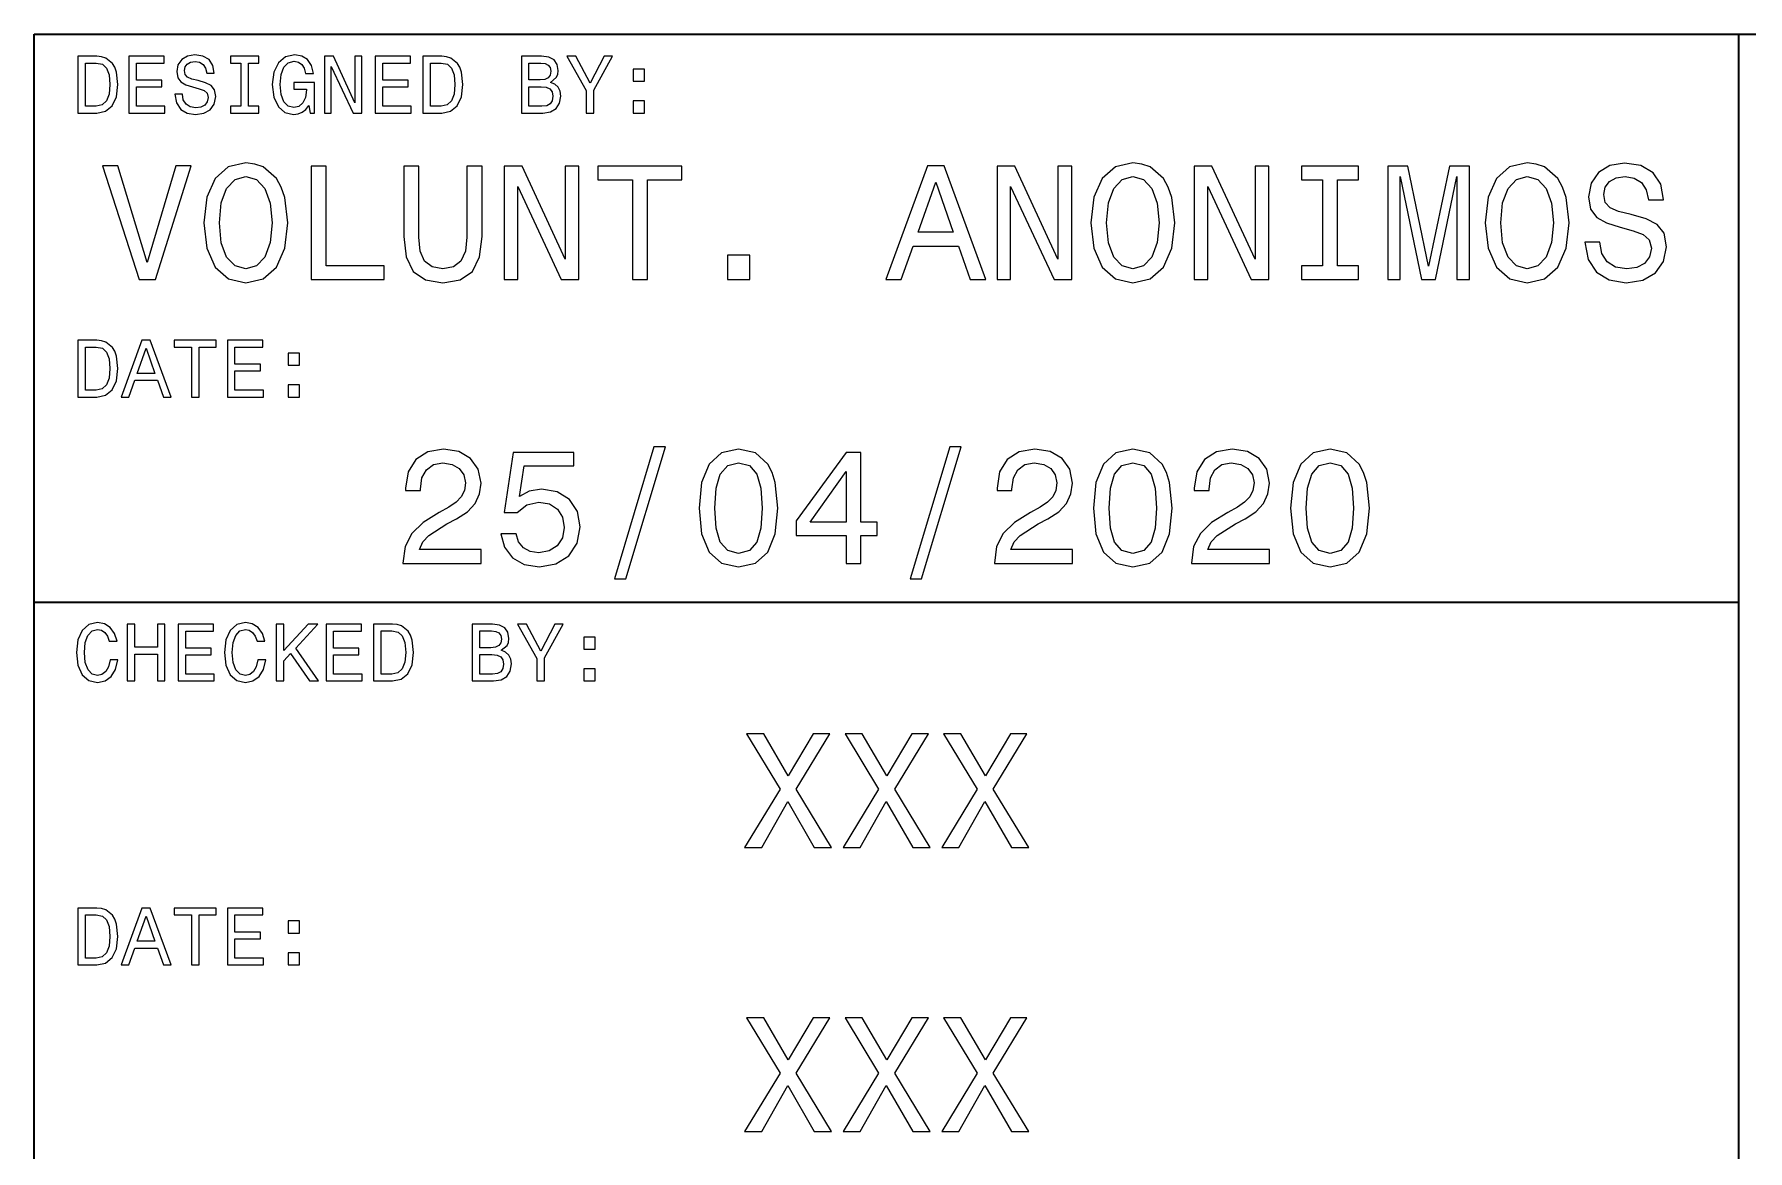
# Model space of a CAD drawing. Extents: x 0 to 420, y 0 to 297.
# Drawn here: x 220 to 265.24, y 40.51 to 70 of the extents above; entities that cross this region are included whole.
import ezdxf

# ---------------------------------------------------------------- set-up
doc = ezdxf.new("R2010")
doc.units = 0

msp = doc.modelspace()

# ---------------------------------------------------------------- linework, layer by layer
at = {"color": 7, "lineweight": 35}
for p, q in [((220, 10), (220, 70)), ((220, 70), (410, 70)), ((265, 14), (265, 70)), ((220, 55), (265, 55))]:
    msp.add_line(p, q, dxfattribs=at)
at = {"color": 7, "lineweight": 13}
for points in [[(221.648422, 69.418587), (221.149139, 69.418587), (221.149139, 67.918587), (221.648422, 67.918587), (221.884003, 67.966141), (222.059082, 68.110947), (222.167145, 68.346542), (222.206055, 68.668587), (222.171463, 68.997116), (222.128235, 69.126801), (222.067719, 69.230545), (221.892654, 69.371033), (221.778091, 69.405617)], [(221.633286, 69.239189), (221.797546, 69.206772), (221.909943, 69.107346), (221.976944, 68.930115), (221.998566, 68.668587), (221.974777, 68.415703), (221.907776, 68.238472), (221.793228, 68.132561), (221.633286, 68.097984), (221.350143, 68.097984), (221.350143, 69.239189)], [(222.497833, 67.918587), (223.448853, 67.918587), (223.448853, 68.100143), (222.696686, 68.100143), (222.696686, 68.60807), (223.366714, 68.60807), (223.366714, 68.78746), (222.696686, 68.78746), (222.696686, 69.23703), (223.431549, 69.23703), (223.431549, 69.418587), (222.497833, 69.418587)], [(223.911377, 68.413544), (223.714691, 68.413544), (223.757919, 68.184441), (223.865997, 68.015846), (224.032425, 67.914261), (224.257202, 67.877518), (224.479828, 67.912102), (224.646255, 68.007202), (224.752167, 68.156342), (224.791061, 68.353027), (224.758652, 68.530258), (224.667862, 68.644814), (224.520889, 68.720459), (224.324203, 68.776657), (224.155624, 68.817719), (224.045395, 68.865273), (223.982712, 68.934441), (223.963257, 69.042503), (223.982712, 69.139771), (224.03891, 69.213257), (224.125366, 69.26297), (224.244232, 69.280258), (224.36528, 69.258644), (224.460373, 69.200287), (224.523056, 69.103027), (224.553314, 68.971184), (224.75, 68.971184), (224.75, 68.975502), (224.715424, 69.178673), (224.613831, 69.329971), (224.453888, 69.425072), (224.237747, 69.457489), (224.043228, 69.425072), (223.891937, 69.33429), (223.794662, 69.193802), (223.760086, 69.012245), (223.788177, 68.850143), (223.870316, 68.739914), (224, 68.666428), (224.177231, 68.610229), (224.35231, 68.560516), (224.484146, 68.51297), (224.564117, 68.443802), (224.592224, 68.331413), (224.566284, 68.216858), (224.499283, 68.130402), (224.39769, 68.07637), (224.265854, 68.059074), (224.118881, 68.082855), (224.006485, 68.152016), (223.935165, 68.264404)], [(225.454605, 68.100143), (225.177948, 68.100143), (225.177948, 67.918587), (225.930115, 67.918587), (225.930115, 68.100143), (225.653458, 68.100143), (225.653458, 69.23703), (225.930115, 69.23703), (225.930115, 69.418587), (225.177948, 69.418587), (225.177948, 69.23703), (225.454605, 69.23703)], [(227.250717, 68.119598), (227.28746, 67.918587), (227.395538, 67.918587), (227.395538, 68.729103), (226.848709, 68.729103), (226.848709, 68.545387), (227.185883, 68.545387), (227.185883, 68.532417), (227.159943, 68.333572), (227.090775, 68.1866), (226.984863, 68.093658), (226.853027, 68.0634), (226.706055, 68.102303), (226.591492, 68.219017), (226.518005, 68.411385), (226.492081, 68.675072), (226.515854, 68.9366), (226.58934, 69.12896), (226.706055, 69.245674), (226.863831, 69.286743), (226.971909, 69.265129), (227.060516, 69.204613), (227.125366, 69.103027), (227.162109, 68.966858), (227.376083, 68.966858), (227.319885, 69.174347), (227.213974, 69.329971), (227.064835, 69.425072), (226.876801, 69.459656), (226.630402, 69.405617), (226.444519, 69.247841), (226.325653, 68.999275), (226.284576, 68.668587), (226.325653, 68.335732), (226.444519, 68.087173), (226.619598, 67.92939), (226.840057, 67.877518), (226.963257, 67.894814), (227.073486, 67.938042), (227.168594, 68.013687)], [(227.663544, 67.918587), (227.842941, 67.918587), (227.842941, 69.148415), (228.417862, 67.918587), (228.649139, 67.918587), (228.649139, 69.418587), (228.467575, 69.418587), (228.467575, 68.188759), (227.899139, 69.418587), (227.663544, 69.418587)], [(229.003601, 67.918587), (229.954605, 67.918587), (229.954605, 68.100143), (229.202454, 68.100143), (229.202454, 68.60807), (229.872482, 68.60807), (229.872482, 68.78746), (229.202454, 68.78746), (229.202454, 69.23703), (229.937317, 69.23703), (229.937317, 69.418587), (229.003601, 69.418587)], [(230.756485, 69.418587), (230.257202, 69.418587), (230.257202, 67.918587), (230.756485, 67.918587), (230.992081, 67.966141), (231.167145, 68.110947), (231.275223, 68.346542), (231.314117, 68.668587), (231.279541, 68.997116), (231.236313, 69.126801), (231.175797, 69.230545), (231.000717, 69.371033), (230.886169, 69.405617)], [(230.741348, 69.239189), (230.905624, 69.206772), (231.018005, 69.107346), (231.085022, 68.930115), (231.106628, 68.668587), (231.082855, 68.415703), (231.015854, 68.238472), (230.901291, 68.132561), (230.741348, 68.097984), (230.458221, 68.097984), (230.458221, 69.239189)], [(233.631119, 68.729103), (233.782425, 68.854469), (233.82132, 68.938759), (233.83429, 69.042503), (233.806198, 69.204613), (233.721909, 69.321327), (233.585739, 69.392647), (233.395538, 69.418587), (232.861679, 69.418587), (232.861679, 67.918587), (233.425797, 67.918587), (233.626801, 67.948845), (233.77594, 68.03746), (233.868881, 68.177956), (233.901291, 68.368156), (233.881851, 68.495674), (233.829971, 68.601585), (233.745682, 68.67939)], [(233.354462, 68.796112), (233.060516, 68.796112), (233.060516, 69.239189), (233.371765, 69.239189), (233.48848, 69.226227), (233.570602, 69.187317), (233.620316, 69.120316), (233.637604, 69.020889), (233.618164, 68.921471), (233.566284, 68.852303), (233.477661, 68.809074)], [(234.77449, 67.918587), (234.77449, 68.525932), (235.267288, 69.420746), (235.042511, 69.420746), (234.672913, 68.709656), (234.298996, 69.420746), (234.059082, 69.420746), (234.573486, 68.51297), (234.573486, 67.918587)], [(235.814117, 68.757202), (236.112396, 68.757202), (236.112396, 69.079247), (235.814117, 69.079247)], [(233.402023, 68.097984), (233.060516, 68.097984), (233.060516, 68.614555), (233.382568, 68.614555), (233.518738, 68.599426), (233.615997, 68.554031), (233.674347, 68.476227), (233.693802, 68.363831), (233.674347, 68.244957), (233.620316, 68.162827), (233.529541, 68.113113)], [(235.814117, 67.918587), (236.112396, 67.918587), (236.112396, 68.240631), (235.814117, 68.240631)], [(223.734863, 66.524498), (222.982697, 63.969738), (222.208923, 66.524498), (221.798264, 66.524498), (222.766571, 63.520172), (223.198837, 63.520172), (224.145523, 66.524498)], [(224.47406, 65.020172), (224.551865, 64.345818), (224.776657, 63.848701), (225.126801, 63.541786), (225.585007, 63.438038), (226.038895, 63.541786), (226.393372, 63.848701), (226.613831, 64.345818), (226.695953, 65.020172), (226.613831, 65.690201), (226.518723, 65.962532), (226.393372, 66.187317), (226.038895, 66.494232), (225.822754, 66.572044), (225.585007, 66.602303), (225.122467, 66.494232), (224.772324, 66.191643), (224.551865, 65.694527)], [(227.309784, 63.520172), (229.237747, 63.520172), (229.237747, 63.883286), (227.707489, 63.883286), (227.707489, 66.520172), (227.309784, 66.520172)], [(229.75647, 64.661385), (229.817001, 64.12104), (230.007202, 63.736309), (230.327087, 63.51585), (230.789612, 63.438038), (231.247833, 63.51585), (231.567719, 63.736309), (231.757919, 64.116714), (231.822754, 64.661385), (231.822754, 66.520172), (231.420746, 66.520172), (231.420746, 64.639771), (231.381836, 64.272331), (231.265121, 64.008644), (231.066284, 63.853024), (230.789612, 63.801151), (230.504318, 63.853024), (230.305466, 64.008644), (230.188751, 64.268013), (230.154175, 64.639771), (230.154175, 66.520172), (229.75647, 66.520172)], [(232.406342, 63.520172), (232.765121, 63.520172), (232.765121, 65.979828), (233.914978, 63.520172), (234.377518, 63.520172), (234.377518, 66.520172), (234.014404, 66.520172), (234.014404, 64.060516), (232.877518, 66.520172), (232.406342, 66.520172)], [(235.79538, 63.520172), (236.193085, 63.520172), (236.193085, 66.157059), (237.100861, 66.157059), (237.100861, 66.520172), (234.883286, 66.520172), (234.883286, 66.157059), (235.79538, 66.157059)], [(242.48703, 63.520172), (242.88472, 63.520172), (243.200287, 64.402016), (244.39769, 64.402016), (244.713257, 63.520172), (245.119598, 63.520172), (244.021606, 66.524498), (243.580688, 66.524498)], [(245.417862, 63.520172), (245.776657, 63.520172), (245.776657, 65.979828), (246.926514, 63.520172), (247.389038, 63.520172), (247.389038, 66.520172), (247.02594, 66.520172), (247.02594, 64.060516), (245.889038, 66.520172), (245.417862, 66.520172)], [(247.894806, 65.020172), (247.972626, 64.345818), (248.197403, 63.848701), (248.547546, 63.541786), (249.005768, 63.438038), (249.459656, 63.541786), (249.814117, 63.848701), (250.034576, 64.345818), (250.116714, 65.020172), (250.034576, 65.690201), (249.939484, 65.962532), (249.814117, 66.187317), (249.459656, 66.494232), (249.243515, 66.572044), (249.005768, 66.602303), (248.543228, 66.494232), (248.193085, 66.191643), (247.972626, 65.694527)], [(250.622467, 63.520172), (250.981262, 63.520172), (250.981262, 65.979828), (252.131119, 63.520172), (252.593658, 63.520172), (252.593658, 66.520172), (252.230545, 66.520172), (252.230545, 64.060516), (251.093658, 66.520172), (250.622467, 66.520172)], [(254.01152, 63.883286), (253.458206, 63.883286), (253.458206, 63.520172), (254.96254, 63.520172), (254.96254, 63.883286), (254.409225, 63.883286), (254.409225, 66.157059), (254.96254, 66.157059), (254.96254, 66.520172), (253.458206, 66.520172), (253.458206, 66.157059), (254.01152, 66.157059)], [(255.731995, 63.520172), (256.06485, 63.520172), (256.06485, 66.243515), (256.626801, 63.520172), (256.998566, 63.520172), (257.556183, 66.243515), (257.556183, 63.520172), (257.893372, 63.520172), (257.893372, 66.520172), (257.365997, 66.520172), (256.812683, 63.874638), (256.263672, 66.520172), (255.731995, 66.520172)], [(258.304016, 65.020172), (258.381836, 64.345818), (258.606628, 63.848701), (258.956787, 63.541786), (259.414978, 63.438038), (259.868866, 63.541786), (260.223328, 63.848701), (260.443787, 64.345818), (260.52594, 65.020172), (260.443787, 65.690201), (260.348694, 65.962532), (260.223328, 66.187317), (259.868866, 66.494232), (259.65274, 66.572044), (259.414978, 66.602303), (258.952454, 66.494232), (258.602295, 66.191643), (258.381836, 65.694527)], [(261.33429, 64.510086), (260.940918, 64.510086), (261.027374, 64.051872), (261.24353, 63.714695), (261.576355, 63.511528), (262.02594, 63.438038), (262.471191, 63.507202), (262.804047, 63.697407), (263.015839, 63.995678), (263.093658, 64.389046), (263.028809, 64.743515), (262.84726, 64.972618), (262.553314, 65.123917), (262.159943, 65.236313), (261.822754, 65.318443), (261.602295, 65.413544), (261.476929, 65.551872), (261.438049, 65.768013), (261.476929, 65.962532), (261.589325, 66.109512), (261.762238, 66.208931), (262, 66.243515), (262.242065, 66.200287), (262.432281, 66.083572), (262.557648, 65.889046), (262.618164, 65.625359), (263.011536, 65.625359), (263.011536, 65.634003), (262.942352, 66.040344), (262.739197, 66.342941), (262.419312, 66.533142), (261.98703, 66.597984), (261.597992, 66.533142), (261.29538, 66.351585), (261.100861, 66.070602), (261.031708, 65.707489), (261.087891, 65.383286), (261.252167, 65.162827), (261.511536, 65.015846), (261.865997, 64.903458), (262.216125, 64.804031), (262.479828, 64.708931), (262.639771, 64.570602), (262.695953, 64.345818), (262.644104, 64.116714), (262.510071, 63.943802), (262.306915, 63.835735), (262.043213, 63.801151), (261.749268, 63.848701), (261.524506, 63.98703), (261.381836, 64.211815)], [(224.889038, 65.020172), (224.9366, 65.543228), (225.079239, 65.927956), (225.299698, 66.161385), (225.585007, 66.243515), (225.865982, 66.161385), (226.086456, 65.92363), (226.229095, 65.538902), (226.280975, 65.020172), (226.229095, 64.497116), (226.086456, 64.112389), (225.865982, 63.878963), (225.585007, 63.801151), (225.299698, 63.878963), (225.079239, 64.112389), (224.9366, 64.492798)], [(243.338608, 64.769455), (243.801147, 66.092216), (244.263687, 64.769455)], [(248.309799, 65.020172), (248.357346, 65.543228), (248.5, 65.927956), (248.720459, 66.161385), (249.005768, 66.243515), (249.286743, 66.161385), (249.507202, 65.92363), (249.649857, 65.538902), (249.701721, 65.020172), (249.649857, 64.497116), (249.507202, 64.112389), (249.286743, 63.878963), (249.005768, 63.801151), (248.720459, 63.878963), (248.5, 64.112389), (248.357346, 64.492798)], [(258.719025, 65.020172), (258.766571, 65.543228), (258.90921, 65.927956), (259.129669, 66.161385), (259.414978, 66.243515), (259.695953, 66.161385), (259.916412, 65.92363), (260.059082, 65.538902), (260.110962, 65.020172), (260.059082, 64.497116), (259.916412, 64.112389), (259.695953, 63.878963), (259.414978, 63.801151), (259.129669, 63.878963), (258.90921, 64.112389), (258.766571, 64.492798)], [(238.298264, 63.520172), (238.894806, 63.520172), (238.894806, 64.164261), (238.298264, 64.164261)], [(221.648422, 61.918587), (221.149139, 61.918587), (221.149139, 60.418587), (221.648422, 60.418587), (221.884003, 60.466137), (222.059082, 60.61095), (222.167145, 60.846542), (222.206055, 61.168587), (222.171463, 61.497116), (222.128235, 61.626801), (222.067719, 61.730545), (221.892654, 61.871037), (221.778091, 61.905617)], [(221.633286, 61.739193), (221.797546, 61.706772), (221.909943, 61.607349), (221.976944, 61.430115), (221.998566, 61.168587), (221.974777, 60.915707), (221.907776, 60.738472), (221.793228, 60.632565), (221.633286, 60.59798), (221.350143, 60.59798), (221.350143, 61.739193)], [(222.294662, 60.418587), (222.493515, 60.418587), (222.651291, 60.859509), (223.25, 60.859509), (223.407776, 60.418587), (223.610947, 60.418587), (223.061966, 61.92075), (222.841492, 61.92075)], [(222.720459, 61.043228), (222.951736, 61.704609), (223.182999, 61.043228)], [(224.153458, 60.418587), (224.35231, 60.418587), (224.35231, 61.73703), (224.806198, 61.73703), (224.806198, 61.918587), (223.697403, 61.918587), (223.697403, 61.73703), (224.153458, 61.73703)], [(225.100143, 60.418587), (226.051147, 60.418587), (226.051147, 60.600143), (225.298996, 60.600143), (225.298996, 61.108067), (225.969025, 61.108067), (225.969025, 61.287464), (225.298996, 61.287464), (225.298996, 61.73703), (226.033859, 61.73703), (226.033859, 61.918587), (225.100143, 61.918587)], [(226.706055, 61.257202), (227.004318, 61.257202), (227.004318, 61.57925), (226.706055, 61.57925)], [(226.706055, 60.418587), (227.004318, 60.418587), (227.004318, 60.740631), (226.706055, 60.740631)], [(229.734863, 56.020172), (231.796829, 56.020172), (231.796829, 56.39193), (230.167145, 56.39193), (230.257919, 56.5951), (230.413544, 56.763687), (230.893356, 57.070606), (231.148407, 57.200287), (231.433716, 57.386166), (231.636887, 57.602306), (231.753601, 57.857349), (231.796829, 58.146973), (231.723328, 58.510086), (231.520172, 58.795387), (231.208923, 58.976944), (230.806915, 59.041786), (230.391922, 58.9683), (230.076355, 58.765129), (229.873184, 58.440922), (229.804031, 58.012966), (229.804031, 57.95245), (230.197403, 57.95245), (230.197403, 57.98703), (230.236298, 58.280979), (230.353012, 58.497116), (230.538895, 58.635445), (230.785294, 58.682995), (231.036011, 58.639771), (231.221893, 58.5317), (231.342926, 58.363113), (231.386154, 58.151295), (231.355896, 57.95245), (231.273773, 57.783859), (231.135437, 57.636887), (230.945236, 57.507202), (230.690201, 57.368874), (230.266556, 57.100864), (229.968292, 56.815559), (229.791061, 56.469738), (229.734863, 56.033142)], [(232.31987, 56.802593), (232.414978, 56.448128), (232.626801, 56.171471), (232.938034, 55.998558), (233.335724, 55.933716), (233.772324, 56.011528), (234.113831, 56.223343), (234.329956, 56.560516), (234.412094, 56.992794), (234.338608, 57.394814), (234.131119, 57.710373), (233.806915, 57.913544), (233.387604, 57.98703), (233.063385, 57.935158), (232.812668, 57.792507), (232.933716, 58.600864), (234.247833, 58.600864), (234.247833, 58.95533), (232.644089, 58.95533), (232.406326, 57.364552), (232.752151, 57.364552), (233.002869, 57.567722), (233.322754, 57.641209), (233.599411, 57.593658), (233.811234, 57.45533), (233.945236, 57.243515), (233.992783, 56.97118), (233.945236, 56.698845), (233.806915, 56.48703), (233.595093, 56.353024), (233.322754, 56.305473), (233.093658, 56.335735), (232.916412, 56.435158), (232.786743, 56.590778), (232.721893, 56.802593)], [(235.31987, 55.618156), (235.618149, 55.618156), (236.664261, 59.102306), (236.361664, 59.102306)], [(237.554749, 57.485592), (237.619583, 56.806915), (237.822754, 56.322765), (238.146973, 56.028816), (238.596527, 55.933716), (239.041779, 56.028816), (239.365982, 56.322765), (239.564835, 56.806915), (239.634003, 57.485592), (239.564835, 58.159943), (239.482697, 58.427952), (239.365982, 58.648415), (239.041779, 58.942364), (238.596527, 59.041786), (238.146973, 58.942364), (237.822754, 58.644093), (237.619583, 58.159943)], [(241.436584, 56.020172), (241.825638, 56.020172), (241.825638, 56.763687), (242.253601, 56.763687), (242.253601, 57.109509), (241.825638, 57.109509), (241.825638, 58.95533), (241.432266, 58.95533), (240.118149, 57.144093), (240.118149, 56.763687), (241.436584, 56.763687)], [(243.126801, 55.618156), (243.425064, 55.618156), (244.471176, 59.102306), (244.168579, 59.102306)], [(245.348694, 56.020172), (247.41066, 56.020172), (247.41066, 56.39193), (245.780975, 56.39193), (245.87175, 56.5951), (246.027374, 56.763687), (246.507202, 57.070606), (246.762238, 57.200287), (247.047546, 57.386166), (247.250717, 57.602306), (247.367432, 57.857349), (247.41066, 58.146973), (247.337173, 58.510086), (247.134003, 58.795387), (246.822754, 58.976944), (246.420746, 59.041786), (246.005753, 58.9683), (245.690186, 58.765129), (245.48703, 58.440922), (245.417862, 58.012966), (245.417862, 57.95245), (245.811234, 57.95245), (245.811234, 57.98703), (245.850128, 58.280979), (245.966858, 58.497116), (246.152725, 58.635445), (246.399124, 58.682995), (246.649841, 58.639771), (246.835724, 58.5317), (246.956757, 58.363113), (247, 58.151295), (246.969727, 57.95245), (246.887604, 57.783859), (246.749268, 57.636887), (246.559067, 57.507202), (246.304031, 57.368874), (245.880402, 57.100864), (245.582123, 56.815559), (245.404892, 56.469738), (245.348694, 56.033142)], [(247.963974, 57.485592), (248.028809, 56.806915), (248.231979, 56.322765), (248.556183, 56.028816), (249.005753, 55.933716), (249.451004, 56.028816), (249.775208, 56.322765), (249.97406, 56.806915), (250.043213, 57.485592), (249.97406, 58.159943), (249.891922, 58.427952), (249.775208, 58.648415), (249.451004, 58.942364), (249.005753, 59.041786), (248.556183, 58.942364), (248.231979, 58.644093), (248.028809, 58.159943)], [(250.553314, 56.020172), (252.615265, 56.020172), (252.615265, 56.39193), (250.98558, 56.39193), (251.076355, 56.5951), (251.231979, 56.763687), (251.711807, 57.070606), (251.966858, 57.200287), (252.252151, 57.386166), (252.455322, 57.602306), (252.572037, 57.857349), (252.615265, 58.146973), (252.541779, 58.510086), (252.338608, 58.795387), (252.027374, 58.976944), (251.625351, 59.041786), (251.210373, 58.9683), (250.894806, 58.765129), (250.691635, 58.440922), (250.622467, 58.012966), (250.622467, 57.95245), (251.015839, 57.95245), (251.015839, 57.98703), (251.054749, 58.280979), (251.171463, 58.497116), (251.357346, 58.635445), (251.603745, 58.682995), (251.854462, 58.639771), (252.040344, 58.5317), (252.161377, 58.363113), (252.204605, 58.151295), (252.174347, 57.95245), (252.092209, 57.783859), (251.953888, 57.636887), (251.763687, 57.507202), (251.508636, 57.368874), (251.085007, 57.100864), (250.786743, 56.815559), (250.609497, 56.469738), (250.553314, 56.033142)], [(253.168579, 57.485592), (253.233429, 56.806915), (253.4366, 56.322765), (253.760803, 56.028816), (254.210373, 55.933716), (254.655609, 56.028816), (254.979828, 56.322765), (255.178665, 56.806915), (255.247833, 57.485592), (255.178665, 58.159943), (255.096542, 58.427952), (254.979828, 58.648415), (254.655609, 58.942364), (254.210373, 59.041786), (253.760803, 58.942364), (253.4366, 58.644093), (253.233429, 58.159943)], [(237.969727, 57.485592), (238.004318, 58.008644), (238.112381, 58.384727), (238.306915, 58.605186), (238.596527, 58.682995), (238.881836, 58.605186), (239.076355, 58.384727), (239.184433, 58.008644), (239.219009, 57.485592), (239.184433, 56.958214), (239.076355, 56.58213), (238.881836, 56.361671), (238.596527, 56.288185), (238.306915, 56.361671), (238.112381, 56.58213), (238.004318, 56.958214)], [(240.481262, 57.109509), (241.436584, 58.453888), (241.436584, 57.109509)], [(248.378952, 57.485592), (248.413544, 58.008644), (248.521606, 58.384727), (248.716125, 58.605186), (249.005753, 58.682995), (249.291061, 58.605186), (249.48558, 58.384727), (249.593658, 58.008644), (249.628235, 57.485592), (249.593658, 56.958214), (249.48558, 56.58213), (249.291061, 56.361671), (249.005753, 56.288185), (248.716125, 56.361671), (248.521606, 56.58213), (248.413544, 56.958214)], [(253.583572, 57.485592), (253.618149, 58.008644), (253.726227, 58.384727), (253.920746, 58.605186), (254.210373, 58.682995), (254.495667, 58.605186), (254.690201, 58.384727), (254.798264, 58.008644), (254.832855, 57.485592), (254.798264, 56.958214), (254.690201, 56.58213), (254.495667, 56.361671), (254.210373, 56.288185), (253.920746, 56.361671), (253.726227, 56.58213), (253.618149, 56.958214)], [(222.000717, 53.476223), (221.957489, 53.294666), (221.886169, 53.164986), (221.786743, 53.085014), (221.670029, 53.059078), (221.529541, 53.09798), (221.419312, 53.214695), (221.345825, 53.4049), (221.322052, 53.668587), (221.345825, 53.930115), (221.417145, 54.122478), (221.527374, 54.239193), (221.670029, 54.280258), (221.773773, 54.258644), (221.862396, 54.198124), (221.931549, 54.100864), (221.979111, 53.966858), (222.184433, 53.966858), (222.119598, 54.172188), (222.007202, 54.327808), (221.853745, 54.425072), (221.670029, 54.459652), (221.440918, 54.405617), (221.265854, 54.254322), (221.153458, 54.005764), (221.114548, 53.668587), (221.153458, 53.331409), (221.265854, 53.082851), (221.440918, 52.929394), (221.670029, 52.877522), (221.871033, 52.918587), (222.033142, 53.033138), (222.14769, 53.22118), (222.208206, 53.476223)], [(222.450287, 52.918587), (222.651291, 52.918587), (222.651291, 53.623199), (223.252167, 53.623199), (223.252167, 52.918587), (223.451004, 52.918587), (223.451004, 54.418587), (223.252167, 54.418587), (223.252167, 53.806915), (222.651291, 53.806915), (222.651291, 54.418587), (222.450287, 54.418587)], [(223.798996, 52.918587), (224.75, 52.918587), (224.75, 53.100143), (223.997833, 53.100143), (223.997833, 53.608067), (224.667862, 53.608067), (224.667862, 53.787464), (223.997833, 53.787464), (223.997833, 54.23703), (224.732712, 54.23703), (224.732712, 54.418587), (223.798996, 54.418587)], [(225.904175, 53.476223), (225.860947, 53.294666), (225.789627, 53.164986), (225.690201, 53.085014), (225.573486, 53.059078), (225.432999, 53.09798), (225.322769, 53.214695), (225.249283, 53.4049), (225.22551, 53.668587), (225.249283, 53.930115), (225.320602, 54.122478), (225.430832, 54.239193), (225.573486, 54.280258), (225.677231, 54.258644), (225.765854, 54.198124), (225.835022, 54.100864), (225.882568, 53.966858), (226.087891, 53.966858), (226.023056, 54.172188), (225.91066, 54.327808), (225.757202, 54.425072), (225.573486, 54.459652), (225.344376, 54.405617), (225.169312, 54.254322), (225.056915, 54.005764), (225.018005, 53.668587), (225.056915, 53.331409), (225.169312, 53.082851), (225.344376, 52.929394), (225.573486, 52.877522), (225.77449, 52.918587), (225.9366, 53.033138), (226.051147, 53.22118), (226.111679, 53.476223)], [(226.386169, 52.918587), (226.585022, 52.918587), (226.585022, 53.45245), (226.762253, 53.642651), (227.265854, 52.918587), (227.507919, 52.918587), (226.90274, 53.787464), (227.490631, 54.418587), (227.226944, 54.418587), (226.585022, 53.724781), (226.585022, 54.418587), (226.386169, 54.418587)], [(227.702454, 52.918587), (228.653458, 52.918587), (228.653458, 53.100143), (227.901291, 53.100143), (227.901291, 53.608067), (228.57132, 53.608067), (228.57132, 53.787464), (227.901291, 53.787464), (227.901291, 54.23703), (228.636169, 54.23703), (228.636169, 54.418587), (227.702454, 54.418587)], [(229.455338, 54.418587), (228.956055, 54.418587), (228.956055, 52.918587), (229.455338, 52.918587), (229.690918, 52.966137), (229.865997, 53.11095), (229.97406, 53.346542), (230.01297, 53.668587), (229.978394, 53.997116), (229.935165, 54.126801), (229.874634, 54.230545), (229.69957, 54.371037), (229.585022, 54.405617)], [(232.329971, 53.729107), (232.481262, 53.854465), (232.520172, 53.938759), (232.533142, 54.042507), (232.505051, 54.204609), (232.420746, 54.321323), (232.284576, 54.392651), (232.094376, 54.418587), (231.560516, 54.418587), (231.560516, 52.918587), (232.124634, 52.918587), (232.325653, 52.948845), (232.474792, 53.037464), (232.567719, 53.177952), (232.600143, 53.368153), (232.580688, 53.495678), (232.528824, 53.601585), (232.444519, 53.679394)], [(233.473343, 52.918587), (233.473343, 53.525936), (233.966141, 54.42075), (233.741364, 54.42075), (233.371765, 53.709652), (232.997833, 54.42075), (232.757919, 54.42075), (233.272339, 53.512966), (233.272339, 52.918587)], [(229.440201, 54.239193), (229.604462, 54.206772), (229.716858, 54.107349), (229.783859, 53.930115), (229.805481, 53.668587), (229.781708, 53.415707), (229.714691, 53.238472), (229.600143, 53.132565), (229.440201, 53.09798), (229.157059, 53.09798), (229.157059, 54.239193)], [(232.053314, 53.796108), (231.759369, 53.796108), (231.759369, 54.239193), (232.070602, 54.239193), (232.187317, 54.226223), (232.269455, 54.187317), (232.319168, 54.120316), (232.336456, 54.020893), (232.317001, 53.921467), (232.265137, 53.852303), (232.176514, 53.809078)], [(234.51297, 53.757202), (234.811249, 53.757202), (234.811249, 54.07925), (234.51297, 54.07925)], [(232.100861, 53.09798), (231.759369, 53.09798), (231.759369, 53.614552), (232.081421, 53.614552), (232.217575, 53.599422), (232.31485, 53.554035), (232.373199, 53.476223), (232.392654, 53.363831), (232.373199, 53.244957), (232.319168, 53.162823), (232.228394, 53.11311)], [(234.51297, 52.918587), (234.811249, 52.918587), (234.811249, 53.240631), (234.51297, 53.240631)], [(238.752167, 48.520172), (239.206055, 48.520172), (239.893372, 49.734871), (240.593658, 48.520172), (241.05188, 48.520172), (240.113831, 50.0634), (241.004318, 51.524494), (240.567719, 51.524494), (239.906342, 50.413544), (239.257919, 51.524494), (238.804031, 51.524494), (239.690201, 50.059078)], [(241.354462, 48.520172), (241.808365, 48.520172), (242.495682, 49.734871), (243.195969, 48.520172), (243.654175, 48.520172), (242.716141, 50.0634), (243.606628, 51.524494), (243.170029, 51.524494), (242.508652, 50.413544), (241.860229, 51.524494), (241.406342, 51.524494), (242.292511, 50.059078)], [(243.956772, 48.520172), (244.41066, 48.520172), (245.097977, 49.734871), (245.798279, 48.520172), (246.256485, 48.520172), (245.318451, 50.0634), (246.208939, 51.524494), (245.772339, 51.524494), (245.110947, 50.413544), (244.46254, 51.524494), (244.008652, 51.524494), (244.894806, 50.059078)], [(221.648422, 46.918587), (221.149139, 46.918587), (221.149139, 45.418587), (221.648422, 45.418587), (221.884003, 45.466137), (222.059082, 45.61095), (222.167145, 45.846542), (222.206055, 46.168587), (222.171463, 46.497116), (222.128235, 46.626801), (222.067719, 46.730545), (221.892654, 46.871037), (221.778091, 46.905617)], [(221.633286, 46.739193), (221.797546, 46.706772), (221.909943, 46.607349), (221.976944, 46.430115), (221.998566, 46.168587), (221.974777, 45.915707), (221.907776, 45.738472), (221.793228, 45.632565), (221.633286, 45.59798), (221.350143, 45.59798), (221.350143, 46.739193)], [(222.294662, 45.418587), (222.493515, 45.418587), (222.651291, 45.859509), (223.25, 45.859509), (223.407776, 45.418587), (223.610947, 45.418587), (223.061966, 46.92075), (222.841492, 46.92075)], [(222.720459, 46.043228), (222.951736, 46.704609), (223.182999, 46.043228)], [(224.153458, 45.418587), (224.35231, 45.418587), (224.35231, 46.73703), (224.806198, 46.73703), (224.806198, 46.918587), (223.697403, 46.918587), (223.697403, 46.73703), (224.153458, 46.73703)], [(225.100143, 45.418587), (226.051147, 45.418587), (226.051147, 45.600143), (225.298996, 45.600143), (225.298996, 46.108067), (225.969025, 46.108067), (225.969025, 46.287464), (225.298996, 46.287464), (225.298996, 46.73703), (226.033859, 46.73703), (226.033859, 46.918587), (225.100143, 46.918587)], [(226.706055, 46.257202), (227.004318, 46.257202), (227.004318, 46.57925), (226.706055, 46.57925)], [(226.706055, 45.418587), (227.004318, 45.418587), (227.004318, 45.740631), (226.706055, 45.740631)], [(238.752167, 41.020172), (239.206055, 41.020172), (239.893372, 42.234871), (240.593658, 41.020172), (241.05188, 41.020172), (240.113831, 42.5634), (241.004318, 44.024494), (240.567719, 44.024494), (239.906342, 42.913544), (239.257919, 44.024494), (238.804031, 44.024494), (239.690201, 42.559078)], [(241.354462, 41.020172), (241.808365, 41.020172), (242.495682, 42.234871), (243.195969, 41.020172), (243.654175, 41.020172), (242.716141, 42.5634), (243.606628, 44.024494), (243.170029, 44.024494), (242.508652, 42.913544), (241.860229, 44.024494), (241.406342, 44.024494), (242.292511, 42.559078)], [(243.956772, 41.020172), (244.41066, 41.020172), (245.097977, 42.234871), (245.798279, 41.020172), (246.256485, 41.020172), (245.318451, 42.5634), (246.208939, 44.024494), (245.772339, 44.024494), (245.110947, 42.913544), (244.46254, 44.024494), (244.008652, 44.024494), (244.894806, 42.559078)]]:
    msp.add_lwpolyline(points, close=True, dxfattribs=at)

doc.saveas('drawing.dxf')
